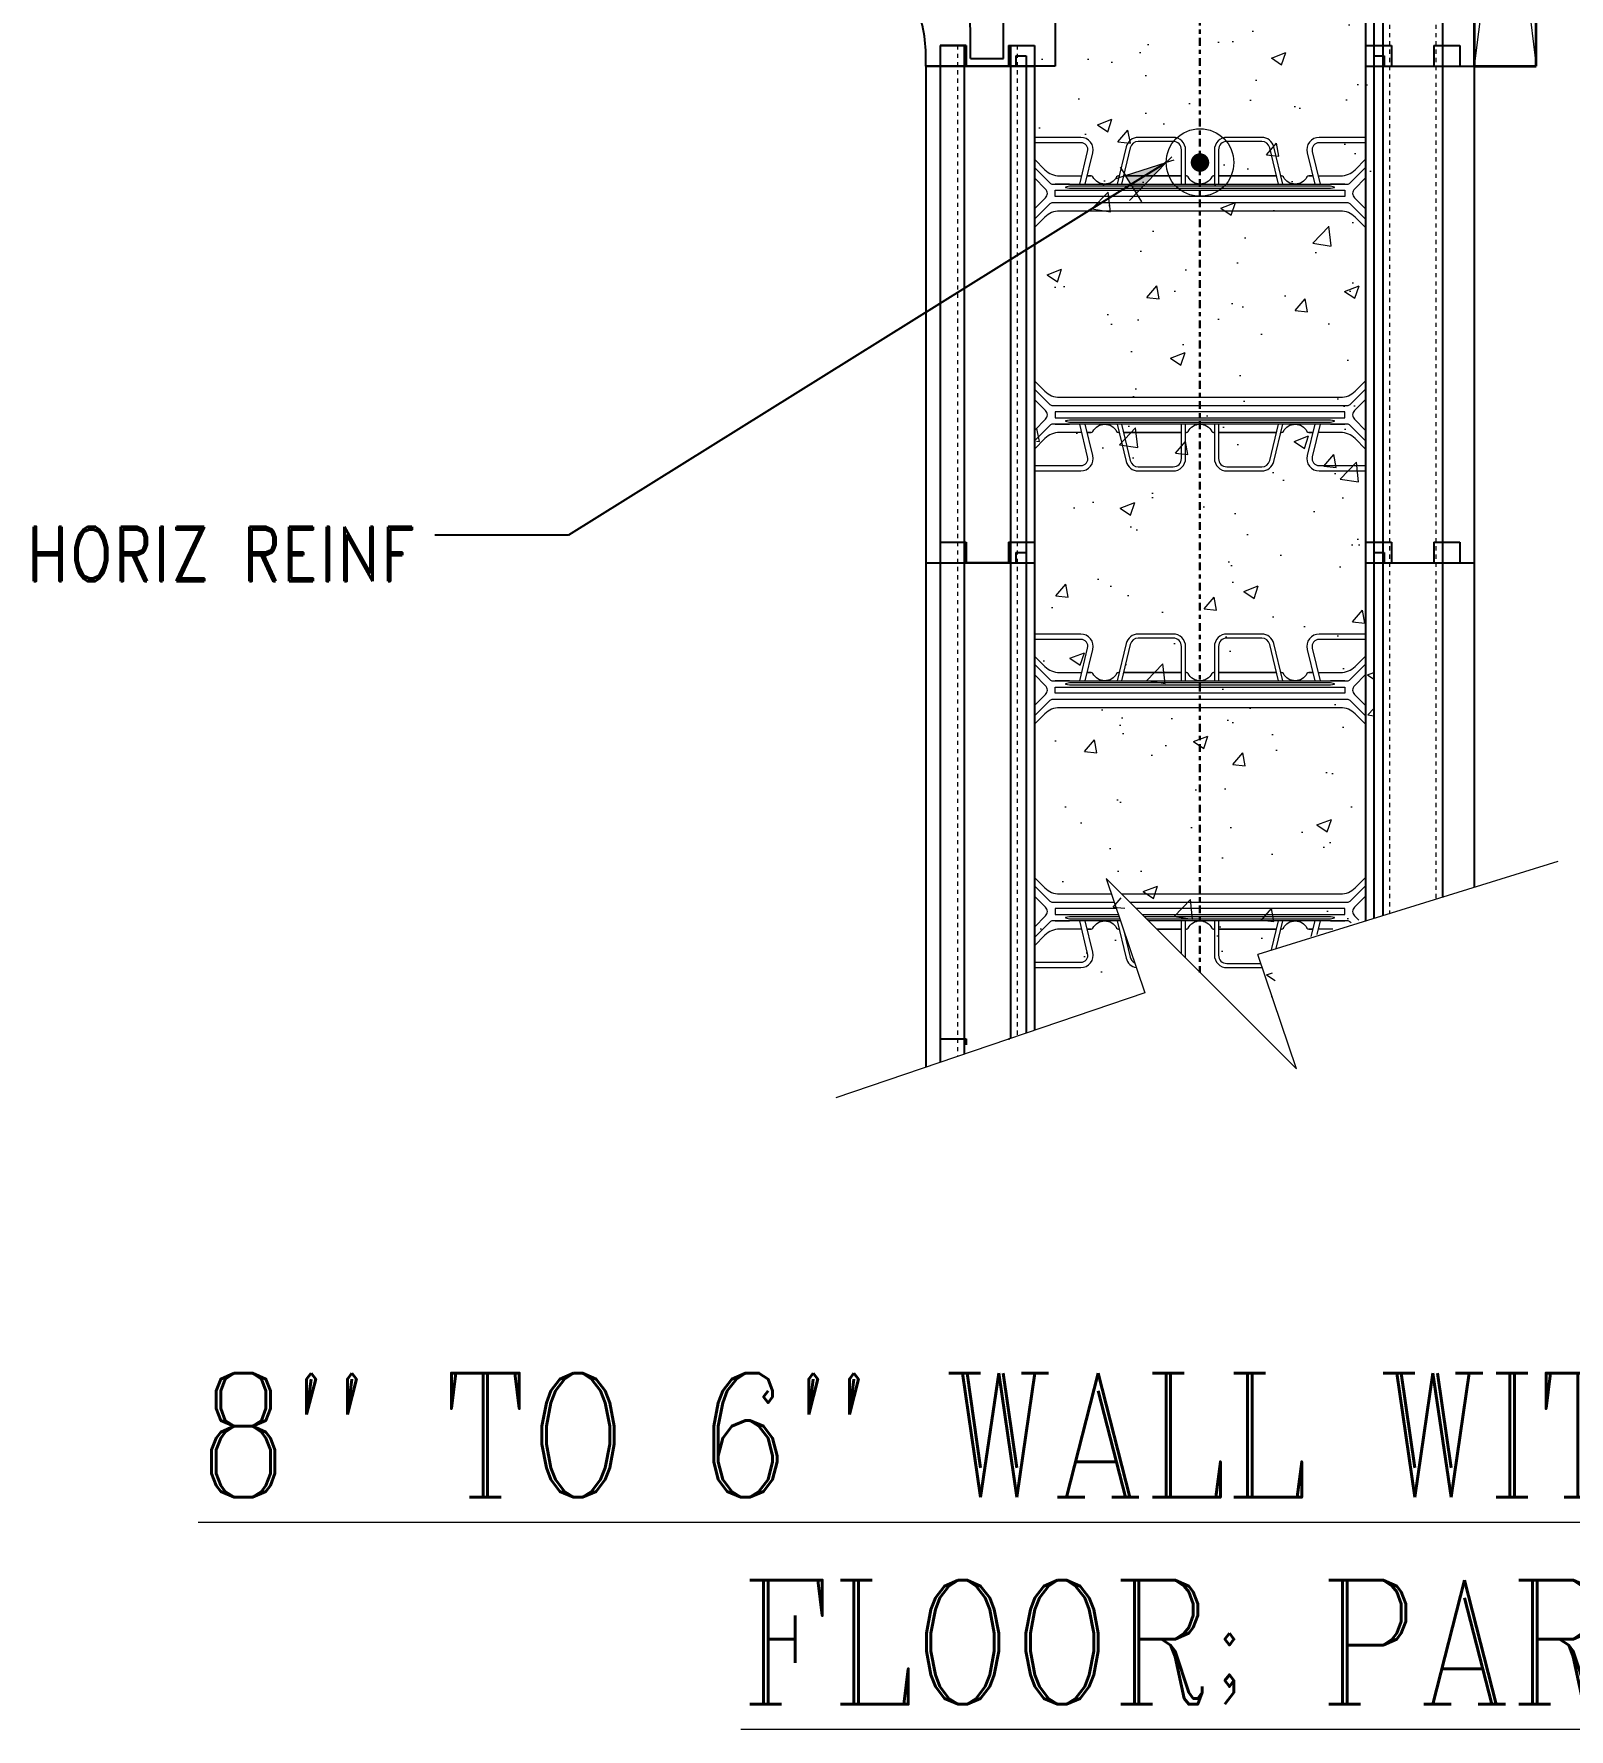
# Model space of a CAD drawing. Header units: inches. Extents: x -38.3 to 51.5, y 20.5 to 110.3.
# Drawn here: x -34.4 to 2.69, y 30.73 to 71.69 of the extents above; entities that cross this region are included whole.
import ezdxf

# ---------------------------------------------------------------- set-up
doc = ezdxf.new("R2010")
doc.units = ezdxf.units.IN
doc.header["$MEASUREMENT"] = 0
for name, pattern in [('CENTER', [2, 1.25, -0.25, 0.25, -0.25]), ('DASHED2', [0.375, 0.25, -0.125]), ('HIDDEN', [0.375, 0.25, -0.125])]:
    doc.linetypes.add(name, pattern=pattern)
for name, color, linetype, lineweight in [('A2 Hatch', 8, 'Continuous', 9), ('A4 medium', 7, 'Continuous', 35), ('DETAILS', 7, 'Continuous', 13), ('DIM', 3, 'Continuous', 13), ('REBAR', 2, 'CENTER', 30)]:
    doc.layers.add(name, color=color, linetype=linetype, lineweight=lineweight)
doc.styles.add('ARCTEXT', font='arctext.shx', dxfattribs={"width": 0.85})
doc.styles.add('ROMAND', font='romand.shx', dxfattribs={"width": 0.85})
doc.dimstyles.new('ARCTEXT1-4', dxfattribs={"dimtxt": 4, "dimasz": 2, "dimexe": 2, "dimexo": 2, "dimgap": 2, "dimtad": 1, "dimdec": 4, "dimzin": 3, "dimdsep": 46, "dimlunit": 4, "dimtxsty": 'ARCTEXT', "dimblk": 'ARCHTICK', "dimcen": 2, "dimaunit": 1, "dimadec": 0, "dimazin": 0, "dimtfac": 1, "dimtdec": 4, "dimtmove": 2, "dimatfit": 3, "dimldrblk": 'arrow', "dimfxl": 0, "dimtolj": 1, "dimtzin": 0, "dimarcsym": 0})

# ---------------------------------------------------------------- blocks, each defined once
blk = doc.blocks.new('_ArchTick')
at = {"color": 0, "linetype": 'ByBlock', "const_width": 0.15}
blk.add_lwpolyline([(-0.5, -0.5), (0.5, 0.5)], dxfattribs=at)
blk = doc.blocks.new('arrow')
at = {"layer": 'DIM'}
blk.add_hatch(color=253, dxfattribs=at).paths.add_polyline_path([(-2, 0.5), (-2, -0.5), (0, 0)])
at = {"layer": 'DIM', "lineweight": 9}
for points in [[(-2, 0.983), (-2, 0.5), (-2.469, 0.617)], [(0.374, 0.094), (0, 0)], [(0.374, -0.094), (0, 0)], [(-2, -0.983), (-2, -0.5), (-2.469, -0.617)]]:
    blk.add_lwpolyline(points, dxfattribs=at)
at = {"layer": 'DIM', "lineweight": 15}
blk.add_lwpolyline([(0, 0), (-2, -0.5), (-2, 0.5), (0, 0)], dxfattribs=at)

msp = doc.modelspace()

# ---------------------------------------------------------------- hatches: boundary and pattern name
at = {"layer": 'A2 Hatch', "ltscale": 0.12}
h = msp.add_hatch(dxfattribs=at)
h.set_pattern_fill('AR-CONC', color=256, scale=0.5, style=0)
h.set_pattern_definition([(50, (-7567.363, 1529.67), (3.5863009, -0.3137607), [0.375, -4.125]), (355, (-7567.363, 1529.67), (-0.6937567, 3.7609607), [0.3, -3.3]), (100.451445, (-7567.064, 1529.644), (2.8925442, 3.4472), [0.318701, -3.5057106]), (46.1842, (-7567.363, 1530.67), (5.3362052, -0.827595), [0.5625, -6.1875]), (96.635645, (-7566.9183, 1530.601), (4.6733097, 4.870593), [0.4780514, -5.258565]), (351.1842, (-7567.363, 1530.67), (4.6733097, 4.870593), [0.45, -4.95]), (21, (-7566.863, 1530.42), (2.9845353, -2.0130945), [0.375, -4.125]), (326, (-7566.863, 1530.42), (1.2165767, 3.6257502), [0.3, -3.3]), (71.451445, (-7566.6143, 1530.2523), (4.2011119, 1.6126558), [0.318701, -3.5057106]), (37.5, (-7567.363, 1529.67), (0.06079928, 1.66446927), [0, -3.26, 0, -3.35, 0, -3.3125]), (7.5, (-7567.363, 1529.67), (1.3153477, 1.97205856), [0, -1.91, 0, -3.185, 0, -1.2625]), (327.5, (-7568.478, 1529.67), (2.66911218, -0.11277436), [0, -1.25, 0, -3.9, 0, -5.175]), (317.5, (-7568.978, 1529.67), (2.91593085, 0.5005249), [0, -1.625, 0, -2.59, 0, -3.675])])
h.paths.add_polyline_path([(-8.043, 105.251), (-10.03, 104.577), (-10.23, 47.561), (-7.36, 48.534), (-8.296, 51.294), (-3.7, 46.698), (-4.636, 49.458), (-2.03, 50.342), (-2.034, 82.924), (-4.034, 82.924), (-4.034, 106.61), (-5.319, 106.174), (-4.383, 103.414), (-8.98, 108.011)])
at = {"layer": 'A2 Hatch', "ltscale": 0.15}
h = msp.add_hatch(color=256, dxfattribs=at)
edge = h.paths.add_edge_path()
edge.add_arc((-6.23, 68.579), 0.224, 0, 360)

# ---------------------------------------------------------------- linework, layer by layer
at = {"color": 1}
for p, q in [((-2.23, 83.407), (-2.23, 70.907)), ((-2.03, 83.157), (-2.03, 70.907)), ((-1.815, 82.907), (-1.815, 70.907)), ((-0.37, 82.907), (-0.37, 70.907)), ((0.395, 82.907), (0.395, 70.907)), ((-11.778, 71.089), (-11.78, 75.751)), ((-10.98, 71.089), (-10.98, 74.599)), ((-9.73, 71.967), (-9.73, 70.907)), ((-12.505, 71.407), (-11.88, 71.407)), ((-12.505, 71.407), (-11.88, 71.407)), ((-12.505, 71.407), (-12.505, 58.907)), ((-12.505, 71.407), (-12.505, 70.907)), ((-11.88, 71.407), (-12.505, 71.407)), ((-11.93, 71.407), (-11.93, 58.907)), ((-11.88, 71.407), (-11.88, 70.907)), ((-11.88, 71.407), (-11.88, 70.907)), ((-11.88, 71.407), (-11.88, 70.907)), ((-10.855, 71.407), (-10.855, 70.907)), ((-10.855, 71.407), (-10.855, 70.907)), ((-10.855, 71.407), (-10.23, 71.407)), ((-10.855, 71.407), (-10.855, 70.907)), ((-10.805, 71.407), (-10.805, 58.907)), ((-10.23, 71.407), (-10.23, 58.907)), ((-2.23, 71.407), (-2.23, 58.907)), ((-2.23, 71.407), (-1.605, 71.407)), ((-1.605, 71.407), (-1.605, 70.907)), ((-0.58, 71.407), (-0.58, 70.907)), ((-0.58, 71.407), (0.045, 71.407)), ((0.045, 71.407), (0.045, 70.907)), ((-12.855, 70.907), (-12.855, 71.196)), ((-12.855, 70.907), (-10.23, 70.907)), ((-12.855, 70.907), (-12.855, 58.907)), ((-12.855, 70.907), (-10.68, 70.907)), ((-9.73, 70.907), (-12.855, 70.907)), ((-10.805, 70.907), (-11.93, 70.907)), ((-11.88, 70.907), (-10.855, 70.907)), ((-11.778, 71.089), (-10.98, 71.089)), ((-10.68, 71.157), (-10.68, 70.907)), ((-10.68, 71.157), (-10.43, 71.157)), ((-10.43, 71.157), (-10.43, 58.907)), ((-10.43, 70.907), (-10.23, 70.907)), ((-2.23, 70.907), (0.395, 70.907)), ((-2.23, 70.907), (-2.03, 70.907)), ((-2.03, 71.157), (-2.03, 58.907)), ((-2.03, 71.157), (-1.78, 71.157)), ((-1.815, 70.907), (0.395, 70.907)), ((-1.815, 70.907), (-1.815, 58.907)), ((-1.78, 71.157), (-1.78, 70.907)), ((-0.37, 70.907), (-0.37, 58.907)), ((0.395, 70.907), (0.395, 58.907)), ((-12.505, 59.407), (-11.88, 59.407)), ((-12.505, 59.407), (-12.505, 46.84)), ((-11.93, 59.407), (-11.93, 47.035)), ((-11.88, 59.407), (-11.88, 58.907)), ((-10.855, 59.407), (-10.855, 58.907)), ((-10.855, 59.407), (-10.23, 59.407)), ((-10.805, 59.407), (-10.805, 47.417)), ((-10.23, 59.407), (-10.23, 47.612)), ((-2.23, 59.407), (-2.23, 50.249)), ((-2.23, 59.407), (-1.605, 59.407)), ((-1.605, 59.407), (-1.605, 58.907)), ((-0.58, 59.407), (-0.58, 58.907)), ((-0.58, 59.407), (0.045, 59.407)), ((0.045, 59.407), (0.045, 58.907)), ((-10.68, 59.157), (-10.68, 58.907)), ((-10.68, 59.157), (-10.43, 59.157)), ((-10.43, 59.157), (-10.43, 47.544)), ((-2.03, 59.157), (-2.03, 50.31)), ((-2.03, 59.157), (-1.78, 59.157)), ((-1.78, 59.157), (-1.78, 58.907)), ((-12.855, 58.907), (-10.23, 58.907)), ((-12.855, 58.907), (-12.855, 46.721)), ((-12.855, 58.907), (-10.68, 58.907)), ((-10.805, 58.907), (-11.93, 58.907)), ((-10.43, 58.907), (-10.23, 58.907)), ((-2.23, 58.907), (0.395, 58.907)), ((-2.23, 58.907), (-2.03, 58.907)), ((-1.815, 58.907), (0.395, 58.907)), ((-1.815, 58.907), (-1.815, 50.377)), ((-0.37, 58.907), (-0.37, 50.825)), ((0.395, 58.907), (0.395, 51.062)), ((-12.505, 47.407), (-11.88, 47.407)), ((-11.88, 47.407), (-11.88, 47.264)), ((-10.855, 47.407), (-10.855, 47.4)), ((-10.855, 47.407), (-10.834, 47.407))]:
    msp.add_line(p, q, dxfattribs=at)
at = {"color": 1, "linetype": 'HIDDEN', "ltscale": 0.02}
for p, q in [((-10.855, 71.407), (-10.23, 71.407)), ((-2.23, 71.407), (-1.605, 71.407)), ((-1.605, 71.407), (-1.605, 70.907)), ((-0.58, 71.407), (-0.58, 70.907)), ((-0.58, 71.407), (0.045, 71.407)), ((0.045, 71.407), (0.045, 70.907)), ((-12.505, 59.407), (-11.88, 59.407)), ((-11.88, 59.407), (-11.88, 58.907)), ((-10.855, 59.407), (-10.855, 58.907)), ((-10.855, 59.407), (-10.23, 59.407)), ((-2.23, 59.407), (-1.605, 59.407)), ((-1.605, 59.407), (-1.605, 58.907)), ((-0.58, 59.407), (-0.58, 58.907)), ((-0.58, 59.407), (0.045, 59.407)), ((0.045, 59.407), (0.045, 58.907)), ((-12.505, 47.407), (-11.88, 47.407)), ((-11.88, 47.407), (-11.88, 47.264)), ((-10.855, 47.407), (-10.855, 47.4)), ((-10.855, 47.407), (-10.834, 47.407))]:
    msp.add_line(p, q, dxfattribs=at)
at = {"ltscale": 0.15}
msp.add_line((-11.88, 58.907), (-10.855, 58.907), dxfattribs=at)
at = {"color": 1}
msp.add_arc((-15.855, 71.196), 3, 0, 26.6423, dxfattribs=at)
at = {"layer": 'A2 Hatch', "linetype": 'DASHED2', "ltscale": 0.15}
for p, q in [((-1.655, 82.907), (-1.655, 70.907)), ((-0.53, 82.907), (-0.53, 70.907)), ((-12.09, 71.407), (-12.09, 58.907)), ((-10.645, 71.407), (-10.645, 58.907)), ((-1.655, 70.907), (-1.655, 58.907)), ((-0.53, 70.907), (-0.53, 58.907)), ((-12.09, 59.407), (-12.09, 46.981)), ((-10.645, 59.407), (-10.645, 47.471)), ((-1.655, 58.907), (-1.655, 50.427)), ((-0.53, 58.907), (-0.53, 50.775))]:
    msp.add_line(p, q, dxfattribs=at)
at = {"layer": 'A2 Hatch', "ltscale": 0.15}
for p, q in [((0.395, 82.907), (1.895, 70.907)), ((1.895, 82.907), (0.395, 70.907))]:
    msp.add_line(p, q, dxfattribs=at)
msp.add_circle((-6.23, 68.579), 0.816, dxfattribs=at)
at = {"layer": 'A4 medium', "ltscale": 0.15}
msp.add_lwpolyline([(1.895, 70.907), (1.895, 82.907), (0.395, 82.907), (0.395, 70.907)], close=True, dxfattribs=at)
at = {"layer": 'DETAILS', "color": 6, "lineweight": 20}
for p, q in [((-6.678, 50.057), (-7.276, 50.057)), ((-7.276, 50.057), (-6.678, 50.057))]:
    msp.add_line(p, q, dxfattribs=at)
for points in [[(-9.001, 68.057), (-8.818, 68.816, 0.485338), (-9.109, 69.187), (-10.23, 69.187)], [(-9.381, 68.057), (-9.481, 68.057), (-9.731, 68.057), (-9.134, 68.057), (-8.944, 68.847, 0.485338), (-9.109, 69.057), (-10.23, 69.057)], [(-6.578, 68.057), (-6.578, 68.887, 0.414214), (-6.878, 69.187), (-7.721, 69.187, 0.346495), (-8.012, 68.957), (-8.229, 68.057)], [(-6.678, 68.057), (-6.678, 68.887, 0.414214), (-6.878, 69.087), (-7.721, 69.087, 0.346495), (-7.915, 68.933), (-8.126, 68.057)], [(-4.231, 68.057), (-4.448, 68.957, 0.346495), (-4.739, 69.187), (-5.582, 69.187, 0.414214), (-5.882, 68.887), (-5.882, 68.057)], [(-4.333, 68.057), (-4.545, 68.933, 0.346495), (-4.739, 69.087), (-5.582, 69.087, 0.414214), (-5.782, 68.887), (-5.782, 68.057)], [(-2.23, 69.187), (-3.351, 69.187, 0.485338), (-3.642, 68.816), (-3.459, 68.057)], [(-2.23, 69.057), (-3.351, 69.057, 0.485338), (-3.516, 68.847), (-3.325, 68.057), (-2.729, 68.057), (-2.979, 68.057), (-3.079, 68.057)], [(-10.23, 68.656), (-9.977, 68.403, 0.198912), (-9.623, 68.257), (-9.086, 68.257)], [(-10.23, 68.456), (-9.86, 68.086, 0.198912), (-9.789, 68.057), (-6.23, 68.057, -0.279322), (-6.516, 68.23, 0.279322), (-6.56, 68.257)], [(-5.9, 68.257, 0.279322), (-5.944, 68.23, -0.279322), (-6.23, 68.057), (-2.671, 68.057, 0.198912), (-2.6, 68.086), (-2.23, 68.456)], [(-3.374, 68.257), (-2.836, 68.257, 0.198912), (-2.483, 68.403), (-2.23, 68.656)], [(-10.23, 67.457), (-9.962, 67.726, 0.414214), (-9.962, 67.938), (-10.23, 68.206)], [(-8.199, 68.257, 0.279322), (-8.244, 68.23, -0.605918), (-8.815, 68.23, 0.279322), (-8.859, 68.257), (-8.953, 68.257), (-8.859, 68.257)], [(-3.6, 68.257), (-3.507, 68.257), (-3.6, 68.257, 0.279322), (-3.645, 68.23, -0.605918), (-4.216, 68.23, 0.279322), (-4.261, 68.257)], [(-2.23, 68.206), (-2.498, 67.938, 0.414214), (-2.498, 67.726), (-2.23, 67.457)], [(-2.23, 67.207), (-2.6, 67.577, 0.198912), (-2.671, 67.607), (-6.23, 67.607), (-9.789, 67.607, 0.198912), (-9.86, 67.577), (-10.23, 67.207)], [(-2.23, 67.007), (-2.483, 67.26, 0.198912), (-2.836, 67.407), (-6.23, 67.407), (-9.623, 67.407, 0.198912), (-9.977, 67.26), (-10.23, 67.007)], [(-10.23, 63.306), (-9.977, 63.053, 0.198912), (-9.623, 62.907), (-6.23, 62.907), (-2.836, 62.907, 0.198912), (-2.483, 63.053), (-2.23, 63.306)], [(-10.23, 63.106), (-9.86, 62.736, 0.198912), (-9.789, 62.707), (-6.23, 62.707), (-2.671, 62.707, 0.198912), (-2.6, 62.736), (-2.23, 63.106)], [(-10.23, 62.107), (-9.962, 62.376, 0.414214), (-9.962, 62.588), (-10.23, 62.856)], [(-2.23, 62.856), (-2.498, 62.588, 0.414214), (-2.498, 62.376), (-2.23, 62.107)], [(-6.56, 62.057, 0.279322), (-6.516, 62.083, -0.279322), (-6.23, 62.257), (-9.789, 62.257, 0.198912), (-9.86, 62.227), (-10.23, 61.857)], [(-10.23, 61.257), (-9.109, 61.257, 0.485338), (-8.944, 61.466), (-9.134, 62.257), (-9.731, 62.257), (-9.481, 62.257), (-9.381, 62.257)], [(-10.23, 61.127), (-9.109, 61.127, 0.485338), (-8.818, 61.497), (-9.001, 62.257)], [(-8.859, 62.057), (-8.953, 62.057), (-8.859, 62.057, 0.279322), (-8.815, 62.083, -0.605918), (-8.244, 62.083, 0.279322), (-8.199, 62.057)], [(-8.229, 62.257), (-8.012, 61.356, 0.346495), (-7.721, 61.127), (-6.878, 61.127, 0.414214), (-6.578, 61.427), (-6.578, 62.257)], [(-8.126, 62.257), (-7.915, 61.38, 0.346495), (-7.721, 61.227), (-6.878, 61.227, 0.414214), (-6.678, 61.427), (-6.678, 62.257)], [(-2.23, 61.857), (-2.6, 62.227, 0.198912), (-2.671, 62.257), (-6.23, 62.257, -0.279322), (-5.944, 62.083, 0.279322), (-5.9, 62.057)], [(-5.882, 62.257), (-5.882, 61.427, 0.414214), (-5.582, 61.127), (-4.739, 61.127, 0.346495), (-4.448, 61.356), (-4.231, 62.257)], [(-5.782, 62.257), (-5.782, 61.427, 0.414214), (-5.582, 61.227), (-4.739, 61.227, 0.346495), (-4.545, 61.38), (-4.333, 62.257)], [(-4.261, 62.057, 0.279322), (-4.216, 62.083, -0.605918), (-3.645, 62.083, 0.279322), (-3.6, 62.057), (-3.507, 62.057), (-3.6, 62.057)], [(-3.459, 62.257), (-3.642, 61.497, 0.485338), (-3.351, 61.127), (-2.23, 61.127)], [(-3.079, 62.257), (-2.979, 62.257), (-2.729, 62.257), (-3.325, 62.257), (-3.516, 61.466, 0.485338), (-3.351, 61.257), (-2.23, 61.257)], [(-9.086, 62.057), (-9.623, 62.057, 0.198912), (-9.977, 61.91), (-10.23, 61.657)], [(-2.23, 61.657), (-2.483, 61.91, 0.198912), (-2.836, 62.057), (-3.374, 62.057)], [(-9.001, 56.057), (-8.818, 56.816, 0.485338), (-9.109, 57.187), (-10.23, 57.187)], [(-9.381, 56.057), (-9.481, 56.057), (-9.731, 56.057), (-9.134, 56.057), (-8.944, 56.847, 0.485338), (-9.109, 57.057), (-10.23, 57.057)], [(-6.578, 56.057), (-6.578, 56.887, 0.414214), (-6.878, 57.187), (-7.721, 57.187, 0.346495), (-8.012, 56.957), (-8.229, 56.057)], [(-6.678, 56.057), (-6.678, 56.887, 0.414214), (-6.878, 57.087), (-7.721, 57.087, 0.346495), (-7.915, 56.933), (-8.126, 56.057)], [(-4.231, 56.057), (-4.448, 56.957, 0.346495), (-4.739, 57.187), (-5.582, 57.187, 0.414214), (-5.882, 56.887), (-5.882, 56.057)], [(-4.333, 56.057), (-4.545, 56.933, 0.346495), (-4.739, 57.087), (-5.582, 57.087, 0.414214), (-5.782, 56.887), (-5.782, 56.057)], [(-2.23, 57.187), (-3.351, 57.187, 0.485338), (-3.642, 56.816), (-3.459, 56.057)], [(-2.23, 57.057), (-3.351, 57.057, 0.485338), (-3.516, 56.847), (-3.325, 56.057), (-2.729, 56.057), (-2.979, 56.057), (-3.079, 56.057)], [(-10.23, 56.656), (-9.977, 56.403, 0.198912), (-9.623, 56.257), (-9.086, 56.257)], [(-3.374, 56.257), (-2.836, 56.257, 0.198912), (-2.483, 56.403), (-2.23, 56.656)], [(-10.23, 56.456), (-9.86, 56.086, 0.198912), (-9.789, 56.057), (-6.23, 56.057, -0.279322), (-6.516, 56.23, 0.279322), (-6.56, 56.257)], [(-10.23, 55.457), (-9.962, 55.726, 0.414214), (-9.962, 55.938), (-10.23, 56.206)], [(-8.199, 56.257, 0.279322), (-8.244, 56.23, -0.605918), (-8.815, 56.23, 0.279322), (-8.859, 56.257), (-8.953, 56.257), (-8.859, 56.257)], [(-5.9, 56.257, 0.279322), (-5.944, 56.23, -0.279322), (-6.23, 56.057), (-2.671, 56.057, 0.198912), (-2.6, 56.086), (-2.23, 56.456)], [(-3.6, 56.257), (-3.507, 56.257), (-3.6, 56.257, 0.279322), (-3.645, 56.23, -0.605918), (-4.216, 56.23, 0.279322), (-4.261, 56.257)], [(-2.23, 56.206), (-2.498, 55.938, 0.414214), (-2.498, 55.726), (-2.23, 55.457)], [(-2.23, 55.207), (-2.6, 55.577, 0.198912), (-2.671, 55.607), (-6.23, 55.607), (-9.789, 55.607, 0.198912), (-9.86, 55.577), (-10.23, 55.207)], [(-2.23, 55.007), (-2.483, 55.26, 0.198912), (-2.836, 55.407), (-6.23, 55.407), (-9.623, 55.407, 0.198912), (-9.977, 55.26), (-10.23, 55.007)], [(-10.23, 51.306), (-9.977, 51.053, 0.198912), (-9.623, 50.907), (-8.37, 50.907)], [(-8.126, 50.907), (-6.23, 50.907), (-2.836, 50.907, 0.198912), (-2.483, 51.053), (-2.23, 51.306)], [(-10.23, 51.106), (-9.86, 50.736, 0.198912), (-9.789, 50.707), (-8.303, 50.707)], [(-10.23, 50.107), (-9.962, 50.376, 0.414214), (-9.962, 50.588), (-10.23, 50.856)], [(-7.926, 50.707), (-6.23, 50.707), (-2.671, 50.707, 0.198912), (-2.6, 50.736), (-2.23, 51.106)], [(-2.23, 50.856), (-2.498, 50.588, 0.414214), (-2.498, 50.376), (-2.392, 50.27)], [(-10.23, 49.257), (-9.109, 49.257, 0.485338), (-8.944, 49.466), (-9.134, 50.257), (-9.731, 50.257), (-9.481, 50.257), (-9.381, 50.257)], [(-10.23, 49.127), (-9.109, 49.127, 0.485338), (-8.818, 49.497), (-9.001, 50.257)], [(-8.15, 50.257), (-9.789, 50.257, 0.198912), (-9.86, 50.227), (-10.23, 49.857)], [(-9.086, 50.057), (-9.623, 50.057, 0.198912), (-9.977, 49.91), (-10.23, 49.657)], [(-8.184, 50.357), (-9.381, 50.357), (-9.478, 50.335, 0.780776), (-9.478, 50.329), (-9.381, 50.307), (-8.167, 50.307)], [(-8.859, 50.057), (-8.953, 50.057), (-8.859, 50.057, 0.279322), (-8.815, 50.083, -0.605918), (-8.244, 50.083, 0.279322), (-8.199, 50.057)], [(-8.229, 50.257), (-8.012, 49.356, 0.302614), (-7.768, 49.13, 0.302614)], [(-8.069, 50.017), (-7.915, 49.38, 0.225019), (-7.807, 49.246)], [(-7.526, 50.307), (-6.23, 50.307), (-3.079, 50.307), (-2.982, 50.329, 0.780776), (-2.982, 50.335), (-3.079, 50.357), (-6.23, 50.357), (-7.576, 50.357)], [(-6.56, 50.057, 0.279322), (-6.516, 50.083, -0.279322), (-6.23, 50.257), (-7.476, 50.257)], [(-6.584, 49.366, 0.051306), (-6.578, 49.427), (-6.578, 50.257)], [(-2.579, 50.206), (-2.6, 50.227, 0.198912), (-2.671, 50.257), (-6.23, 50.257, -0.279322), (-5.944, 50.083, 0.279322), (-5.9, 50.057)], [(-5.882, 50.257), (-5.882, 49.427, 0.414214), (-5.582, 49.127), (-4.739, 49.127, 0.00833), (-4.729, 49.127, 0.00833)], [(-5.782, 50.257), (-5.782, 49.427, 0.414214), (-5.582, 49.227), (-4.763, 49.227)], [(-4.261, 50.057, 0.279322), (-4.216, 50.083, -0.605918), (-3.645, 50.083, 0.279322), (-3.6, 50.057), (-3.507, 50.057), (-3.6, 50.057)]]:
    msp.add_lwpolyline(points, format="xyb", dxfattribs=at)
for points in [[(-6.23, 68.007), (-9.381, 68.007), (-9.478, 67.985, 0.780776), (-9.478, 67.979), (-9.381, 67.957), (-6.23, 67.957), (-3.079, 67.957), (-2.982, 67.979, 0.780776), (-2.982, 67.985), (-3.079, 68.007)], [(-6.23, 62.307), (-3.079, 62.307), (-2.982, 62.329, 0.780776), (-2.982, 62.335), (-3.079, 62.357), (-6.23, 62.357), (-9.381, 62.357), (-9.478, 62.335, 0.780776), (-9.478, 62.329), (-9.381, 62.307)], [(-6.23, 56.007), (-9.381, 56.007), (-9.478, 55.985, 0.780776), (-9.478, 55.979), (-9.381, 55.957), (-6.23, 55.957), (-3.079, 55.957), (-2.982, 55.979, 0.780776), (-2.982, 55.985), (-3.079, 56.007)]]:
    msp.add_lwpolyline(points, format="xyb", close=True, dxfattribs=at)
for points in [[(-8.181, 68.257), (-8.199, 68.257)], [(-6.678, 68.257), (-8.078, 68.257)], [(-6.578, 68.257), (-6.56, 68.257)], [(-5.882, 68.257), (-5.9, 68.257)], [(-5.782, 68.257), (-4.382, 68.257)], [(-4.279, 68.257), (-4.261, 68.257)], [(-6.23, 67.907), (-2.729, 67.907), (-2.729, 67.757), (-6.23, 67.757), (-9.731, 67.757), (-9.731, 67.907)], [(-6.23, 62.407), (-2.729, 62.407), (-2.729, 62.557), (-6.23, 62.557), (-9.731, 62.557), (-9.731, 62.407)], [(-8.181, 62.057), (-8.199, 62.057)], [(-6.678, 62.057), (-8.078, 62.057)], [(-6.578, 62.057), (-6.56, 62.057)], [(-5.882, 62.057), (-5.9, 62.057)], [(-5.782, 62.057), (-4.382, 62.057)], [(-4.279, 62.057), (-4.261, 62.057)], [(-8.181, 56.257), (-8.199, 56.257)], [(-6.678, 56.257), (-8.078, 56.257)], [(-6.578, 56.257), (-6.56, 56.257)], [(-5.882, 56.257), (-5.9, 56.257)], [(-5.782, 56.257), (-4.382, 56.257)], [(-4.279, 56.257), (-4.261, 56.257)], [(-6.23, 55.907), (-2.729, 55.907), (-2.729, 55.757), (-6.23, 55.757), (-9.731, 55.757), (-9.731, 55.907)], [(-8.181, 50.057), (-8.199, 50.057)], [(-6.578, 50.057), (-6.56, 50.057)], [(-5.882, 50.057), (-5.9, 50.057)], [(-5.782, 50.057), (-4.382, 50.057)], [(-4.279, 50.057), (-4.261, 50.057)]]:
    msp.add_lwpolyline(points, close=True, dxfattribs=at)
for points in [[(-8.252, 50.557), (-9.731, 50.557), (-9.731, 50.407), (-8.201, 50.407)], [(-7.626, 50.407), (-6.23, 50.407), (-2.729, 50.407), (-2.729, 50.557), (-6.23, 50.557), (-7.776, 50.557)], [(-6.678, 49.459), (-6.678, 50.257)], [(-4.503, 49.554), (-4.333, 50.257)], [(-4.391, 49.592), (-4.231, 50.257)], [(-3.459, 50.257), (-3.551, 49.877)], [(-3.079, 50.257), (-2.979, 50.257), (-2.729, 50.257), (-3.325, 50.257), (-3.405, 49.926)], [(-3.02, 50.057), (-3.374, 50.057)]]:
    msp.add_lwpolyline(points, dxfattribs=at)
at = {"layer": 'DIM'}
for p, q in [((2.416, 51.688), (-4.836, 49.441)), ((-8.496, 51.277), (-7.56, 48.517)), ((-3.9, 46.681), (-8.496, 51.277)), ((-3.9, 46.681), (-4.836, 49.441)), ((-7.56, 48.517), (-15.025, 45.985))]:
    msp.add_line(p, q, dxfattribs=at)
at = {"layer": 'REBAR', "ltscale": 0.15}
msp.add_line((-6.23, 93.039), (-6.23, 49.011), dxfattribs=at)

# ---------------------------------------------------------------- texts
at = {"layer": 'DIM', "color": 3, "insert": (-25.174, 59.778), "char_height": 1.3125, "width": 22.68955, "attachment_point": 3, "style": 'ROMAND'}
msp.add_mtext('HORIZ REINF ', dxfattribs=at)
at = {"layer": 'DIM', "insert": (6.721, 39.33), "char_height": 3, "width": 90.08, "attachment_point": 2, "style": 'ARCTEXT'}
msp.add_mtext('{\\Fromanc.shx|c0;\\L8" TO 6" WALL WITH BRICK LEDGE WOOD FLOOR; PARALLEL TO WALL}\\P\\P          ', dxfattribs=at)

# ---------------------------------------------------------------- leaders
at = {"layer": 'DIM'}
for points in [[(1.895, 76.907), (28.993, 48.825), (32.291, 48.825)], [(-7.046, 68.579), (-21.486, 59.575), (-24.716, 59.575)]]:
    msp.add_leader(points, dimstyle='ARCTEXT1-4', override={"dimasz": 0.5, "dimtad": 0}, dxfattribs=at)

doc.saveas('drawing.dxf')
